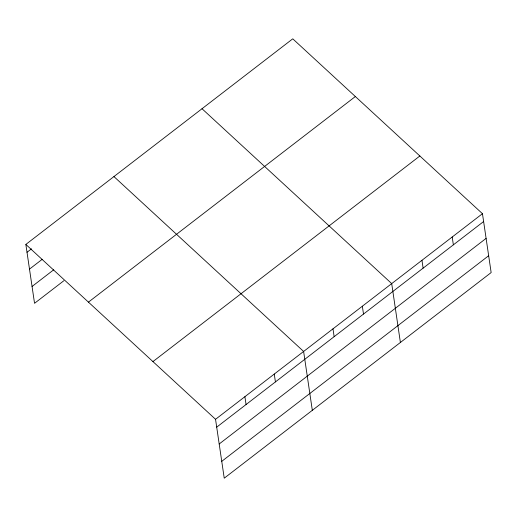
<?xml version="1.0" encoding="UTF-8"?>
<svg xmlns="http://www.w3.org/2000/svg" width="517" height="517" viewBox="0 0 517 517"><rect width="100%" height="100%" fill="white"/><g stroke="black" fill="none" stroke-linecap="round" stroke-linejoin="round"><path stroke-width="0.78" d="M25.85 244.431L292.764 38.82L482.458 213.695L491.15 272.569L224.236 478.18L215.544 419.3L25.85 244.431L34.542 303.305L63.908 280.692M27.007 252.277L31.479 248.839M29.495 269.118L42.258 259.282M32.06 286.47L53.762 269.751M88.446 302.135L355.36 96.53M152.942 361.59L419.856 155.985M215.544 419.3L482.458 213.695M216.701 427.152L483.615 221.541M219.189 443.987L486.103 238.382M221.748 461.338L488.662 255.734M202.011 108.725L391.705 283.6L400.397 342.48M113.934 176.575L303.621 351.45L312.32 410.33M452.207 236.993L453.364 244.845M421.956 260.297L423.113 268.149M362.346 306.213L363.503 314.065M332.987 328.831L334.144 336.683M274.262 374.062L275.419 381.914M244.903 396.681L246.06 404.533"/></g></svg>
